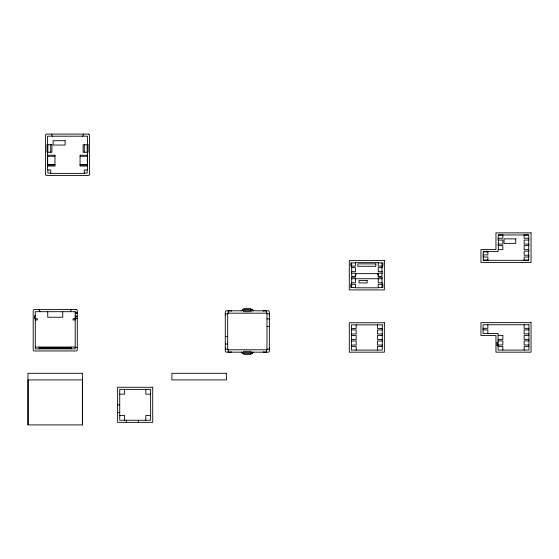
<?xml version="1.0" encoding="UTF-8"?>
<svg xmlns="http://www.w3.org/2000/svg" width="559" height="559" viewBox="0 0 559 559"><rect width="100%" height="100%" fill="white"/><g stroke="black" fill="none" stroke-linecap="round" stroke-linejoin="round"><path stroke-width="0.84" d="M82.662 136.193L83.71 134.09M70.385 311.691L71.44 309.588M47.683 156.289L54.957 156.289M80.077 156.289L87.351 156.289M47.683 164.681L54.957 164.681M80.077 164.681L87.351 164.681M47.683 164.982L54.957 164.982M80.077 164.982L87.351 164.982M50.722 173.08L47.871 173.08L47.871 169.936M84.311 173.08L87.162 173.08L87.162 169.936M502.855 234.962L524.153 234.962M498.362 235.262L502.855 235.262M524.153 235.262L528.653 235.262M498.362 238.26L502.855 238.26L502.855 234.661L498.362 234.661L498.062 238.56L498.062 240.063L502.855 240.063L502.855 244.108L498.062 244.108L498.062 245.611L502.855 245.611L502.855 249.656L498.062 249.656L498.062 251.606L487.86 251.606M528.653 238.26L524.153 238.26L524.153 234.661L528.653 234.661L528.954 240.063L524.153 240.063L524.153 244.108L528.954 244.108L528.954 245.611L524.153 245.611L524.153 249.656L528.954 249.656L528.954 251.159L524.153 251.159L524.153 255.204L528.954 255.204L528.653 260.606L524.153 260.606L524.153 257.007L528.653 257.007M483.36 251.906L487.86 251.906M483.36 254.904L487.86 254.904L487.86 251.305L483.36 251.305L483.06 255.204L483.36 260.606L487.86 260.606L487.86 257.007L483.36 257.007M483.36 260.005L487.86 260.005M524.153 260.005L528.653 260.005M487.86 260.305L524.153 260.305M355.44 262.912L350.793 262.912L350.793 266.133L355.44 266.133L355.44 262.611L378.233 262.611L378.233 266.133L382.88 266.133L382.88 262.912L378.233 262.912M355.44 274.832L356.041 274.832L356.041 273.63L377.632 273.63L377.632 274.832L378.233 274.832M355.44 276.328L351.688 276.328L351.688 273.183M378.233 276.328L381.986 276.328L381.986 273.183M355.44 287.501L350.793 287.501L350.793 284.279L355.44 284.279L355.44 287.801L378.233 287.801L378.233 284.279L382.88 284.279L382.88 287.501L378.233 287.501M243.584 308.386L251.075 308.386M241.181 310.79A1.202 1.202 0 0 0 242.375 309.588L252.263 309.588A1.202 1.202 0 0 0 253.479 310.79M243.577 310.042L242.375 310.042L242.375 309.588M251.075 310.042L252.277 310.042L252.277 309.588M243.577 310.636L251.075 310.636M242.62 310.79L226.486 310.79A1.202 1.202 0 0 0 225.284 311.992L225.284 350.975A1.202 1.202 0 0 0 226.486 352.177L242.62 352.177M252.032 310.79L268.173 310.79A1.202 1.202 0 0 1 269.368 311.992L269.368 350.975A1.202 1.202 0 0 1 268.173 352.177L252.032 352.177M75.185 312.886L77.289 312.886M75.185 313.187L77.289 313.187M225.284 313.788L227.681 313.788M266.971 313.788L269.368 313.788M35.301 315.737L34.546 315.737L34.546 318.735L37.397 318.735L37.397 319.937L35.301 319.937M75.185 315.737L75.94 315.737L75.94 318.735L73.089 318.735L73.089 319.937L75.185 319.937M75.94 316.338L77.289 316.338M75.94 318.434L77.289 318.434M266.971 318.889L269.368 318.889M266.971 326.386L269.368 326.386M483.06 328.336L487.86 328.336L487.86 324.737M528.954 328.336L524.153 328.336L524.153 324.737M351.394 328.412L356.188 328.412L356.188 324.884M382.279 328.412L377.486 328.412L377.486 324.884M483.06 329.831L487.86 329.831L487.86 333.43M528.954 329.831L524.153 329.831L524.153 333.884L528.954 333.884M351.394 329.908L356.188 329.908L356.188 333.961L351.394 333.961M382.279 329.908L377.486 329.908L377.486 333.961L382.279 333.961M498.062 335.379L502.855 335.379L502.855 339.432L498.062 339.432M528.954 335.379L524.153 335.379L524.153 339.432L528.954 339.432M351.394 335.456L356.188 335.456L356.188 339.509L351.394 339.509M382.279 335.456L377.486 335.456L377.486 339.509L382.279 339.509M225.284 336.581L227.681 336.581M351.394 341.004L356.188 341.004L356.188 345.057L351.394 345.057M382.279 341.004L377.486 341.004L377.486 345.057L382.279 345.057M498.062 340.934L502.855 340.934L502.855 344.98L498.062 344.98M528.954 340.934L524.153 340.934L524.153 344.98L528.954 344.98M496.658 342.877L498.062 342.877M225.284 344.078L227.681 344.078M496.658 345.28L498.062 345.28M498.062 346.482L502.855 346.482L502.855 350.081M528.954 346.482L524.153 346.482L524.153 350.081M351.394 346.552L356.188 346.552L356.188 350.081M382.279 346.552L377.486 346.552L377.486 350.081M35.301 347.076L75.185 347.076M39.493 347.377L70.986 347.377M75.185 347.377L77.289 347.377M39.493 348.578L70.986 348.578M225.284 349.179L227.681 349.179M266.971 349.179L269.368 349.179M243.577 352.331L251.075 352.331M243.577 352.925L242.375 352.925L242.375 353.379L252.263 353.379A1.202 1.202 0 0 1 253.479 352.177M251.075 352.925L252.277 352.925L252.277 353.379M243.584 354.574L251.075 354.574M119.724 394.165L124.517 394.165L124.517 389.364M150.616 394.165L145.815 394.165L145.815 389.364M117.621 404.814L119.724 404.814M117.621 412.612L119.724 412.612M119.724 415.463L124.517 415.463L124.517 420.256M150.616 415.463L145.815 415.463L145.815 420.256M51.323 134.09L52.371 136.193M39.046 309.588L40.094 311.691M528.653 240.063L528.653 244.108M528.653 245.611L528.653 249.656M528.653 251.159L528.653 255.204M498.362 240.063L498.362 244.108M498.362 245.611L498.362 249.656M497.161 342.877L497.161 345.28M382.279 266.133L382.279 267.635L378.233 267.635L378.233 271.681L382.279 271.681L382.279 273.183L378.233 273.183L378.233 277.229L382.279 277.229L382.279 278.731L351.394 278.731L351.394 277.229L355.44 277.229L355.44 273.183L351.394 273.183L351.394 271.681L355.44 271.681L355.44 267.635L351.394 267.635L351.394 266.133M382.279 284.279L382.279 282.777L378.233 282.777L378.233 278.731M381.986 262.912L381.986 266.133M381.986 267.635L381.986 271.681M381.986 278.731L381.986 282.777M381.986 284.279L381.986 287.501M355.44 278.731L355.44 282.777L351.394 282.777L351.394 284.279M351.688 262.912L351.688 266.133M351.688 267.635L351.688 271.681M351.688 278.731L351.688 282.777M351.688 284.279L351.688 287.501M266.37 310.79L266.37 313.187M266.37 349.78L266.37 352.177M251.075 309.588L251.075 311.691L243.577 311.691L243.577 309.588M251.075 353.379L251.075 351.276L243.577 351.276L243.577 353.379M228.282 310.79L228.282 313.187M228.282 349.78L228.282 352.177M138.318 420.256L138.318 422.359M126.32 420.256L126.32 422.359M87.463 144.739L87.463 136.193L47.571 136.193L47.571 144.739M87.463 152.237L87.463 169.936L84.311 169.936L84.311 173.381L50.722 173.381L50.722 169.936L47.571 169.936L47.571 152.237M87.162 144.739L87.162 152.237M84.311 144.739L84.311 152.237M82.397 424.91L82.397 379.917L28.09 379.917L28.09 424.91M71.286 347.076L71.286 348.879M62.741 311.691L62.741 317.239L47.746 317.239L47.746 311.691M50.722 144.739L50.722 152.237M47.871 144.739L47.871 152.237M39.2 347.076L39.2 348.879M263.149 311.132A4.5 4.5 0 0 1 266.594 311.132M269.221 314.123A4.5 4.5 0 0 1 269.368 315.29M225.284 315.29A4.5 4.5 0 0 1 225.626 313.564M228.058 311.132A4.5 4.5 0 0 1 231.503 311.132M269.368 347.677A4.5 4.5 0 0 1 269.221 348.844M266.594 351.835A4.5 4.5 0 0 1 263.149 351.835M231.503 351.835A4.5 4.5 0 0 1 228.058 351.835M225.626 349.403A4.5 4.5 0 0 1 225.284 347.677M241.181 352.177A1.202 1.202 0 0 1 242.375 353.379M88.364 134.09L46.676 134.09A1.202 1.202 0 0 0 45.475 135.292L45.475 174.282A1.202 1.202 0 0 0 46.676 175.484L88.364 175.484A1.202 1.202 0 0 0 89.559 174.282L89.559 135.292A1.202 1.202 0 0 0 88.364 134.09M65.117 140.693L53.119 140.693L53.119 145.04L65.117 145.04L65.117 140.693M51.924 144.739L46.97 144.739L46.97 152.237L51.924 152.237L51.924 144.739M88.063 144.739L83.116 144.739L83.116 152.237L88.063 152.237L88.063 144.739M54.957 155.234L47.683 155.234L47.683 166.037L54.957 166.037L54.957 155.234M87.351 155.234L80.077 155.234L80.077 166.037L87.351 166.037L87.351 155.234M531.05 232.865L495.959 232.865L495.959 249.51L480.964 249.51L480.964 262.402L531.05 262.402L531.05 232.865M515.754 238.861L504.057 238.861L504.057 243.361L515.754 243.361L515.754 238.861M384.382 260.508L349.291 260.508L349.291 289.904L384.382 289.904L384.382 260.508M375.837 263.883L357.837 263.883L357.837 266.287L375.837 266.287L375.837 263.883M367.137 280.527L359.039 280.527L359.039 282.931L367.137 282.931L367.137 280.527M76.087 309.588L34.399 309.588A1.202 1.202 0 0 0 33.198 310.79L33.198 349.78A1.202 1.202 0 0 0 34.399 350.975L76.087 350.975A1.202 1.202 0 0 0 77.289 349.78L77.289 310.79A1.202 1.202 0 0 0 76.087 309.588M75.185 311.691L35.301 311.691L35.301 348.879L75.185 348.879L75.185 311.691M266.971 313.187L227.681 313.187L227.681 349.78L266.971 349.78L266.971 313.187M531.05 322.634L480.964 322.634L480.964 335.533L495.959 335.533L495.959 352.177L531.05 352.177L531.05 322.634M384.382 322.788L349.291 322.788L349.291 352.177L384.382 352.177L384.382 322.788M528.954 324.737L483.06 324.737L483.06 333.43L498.062 333.43L498.062 350.081L528.954 350.081L528.954 324.737M382.279 324.884L351.394 324.884L351.394 350.081L382.279 350.081L382.279 324.884M82.536 373.321L27.95 373.321L27.95 424.91L82.536 424.91L82.536 373.321M226.465 373.321L171.879 373.321L171.879 379.917L226.465 379.917L226.465 373.321M152.712 387.268L117.621 387.268L117.621 422.359L152.712 422.359L152.712 387.268M150.616 389.364L119.724 389.364L119.724 420.256L150.616 420.256L150.616 389.364"/></g></svg>
